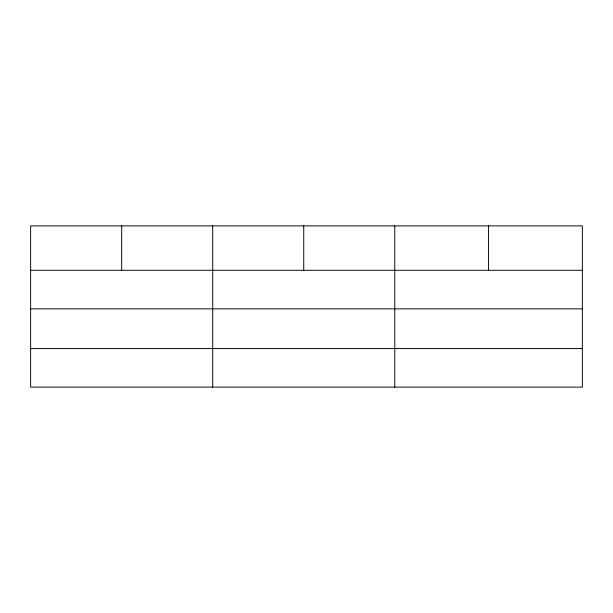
<?xml version="1.0" encoding="UTF-8"?>
<svg xmlns="http://www.w3.org/2000/svg" width="613" height="613" viewBox="0 0 613 613"><rect width="100%" height="100%" fill="white"/><g stroke="black" fill="none" stroke-linecap="round" stroke-linejoin="round"><path stroke-width="0.92" d="M582.35 308.845L582.35 225.883L30.65 225.883L30.65 387.117L582.35 387.117L582.35 308.845L30.65 308.845M30.65 270.295L582.35 270.295M30.65 348.567L582.35 348.567M488.561 225.883L488.561 270.295M394.772 225.883L394.772 387.117M303.741 225.883L303.741 270.295M212.711 225.883L212.711 387.117M121.681 225.883L121.681 270.295"/></g></svg>
